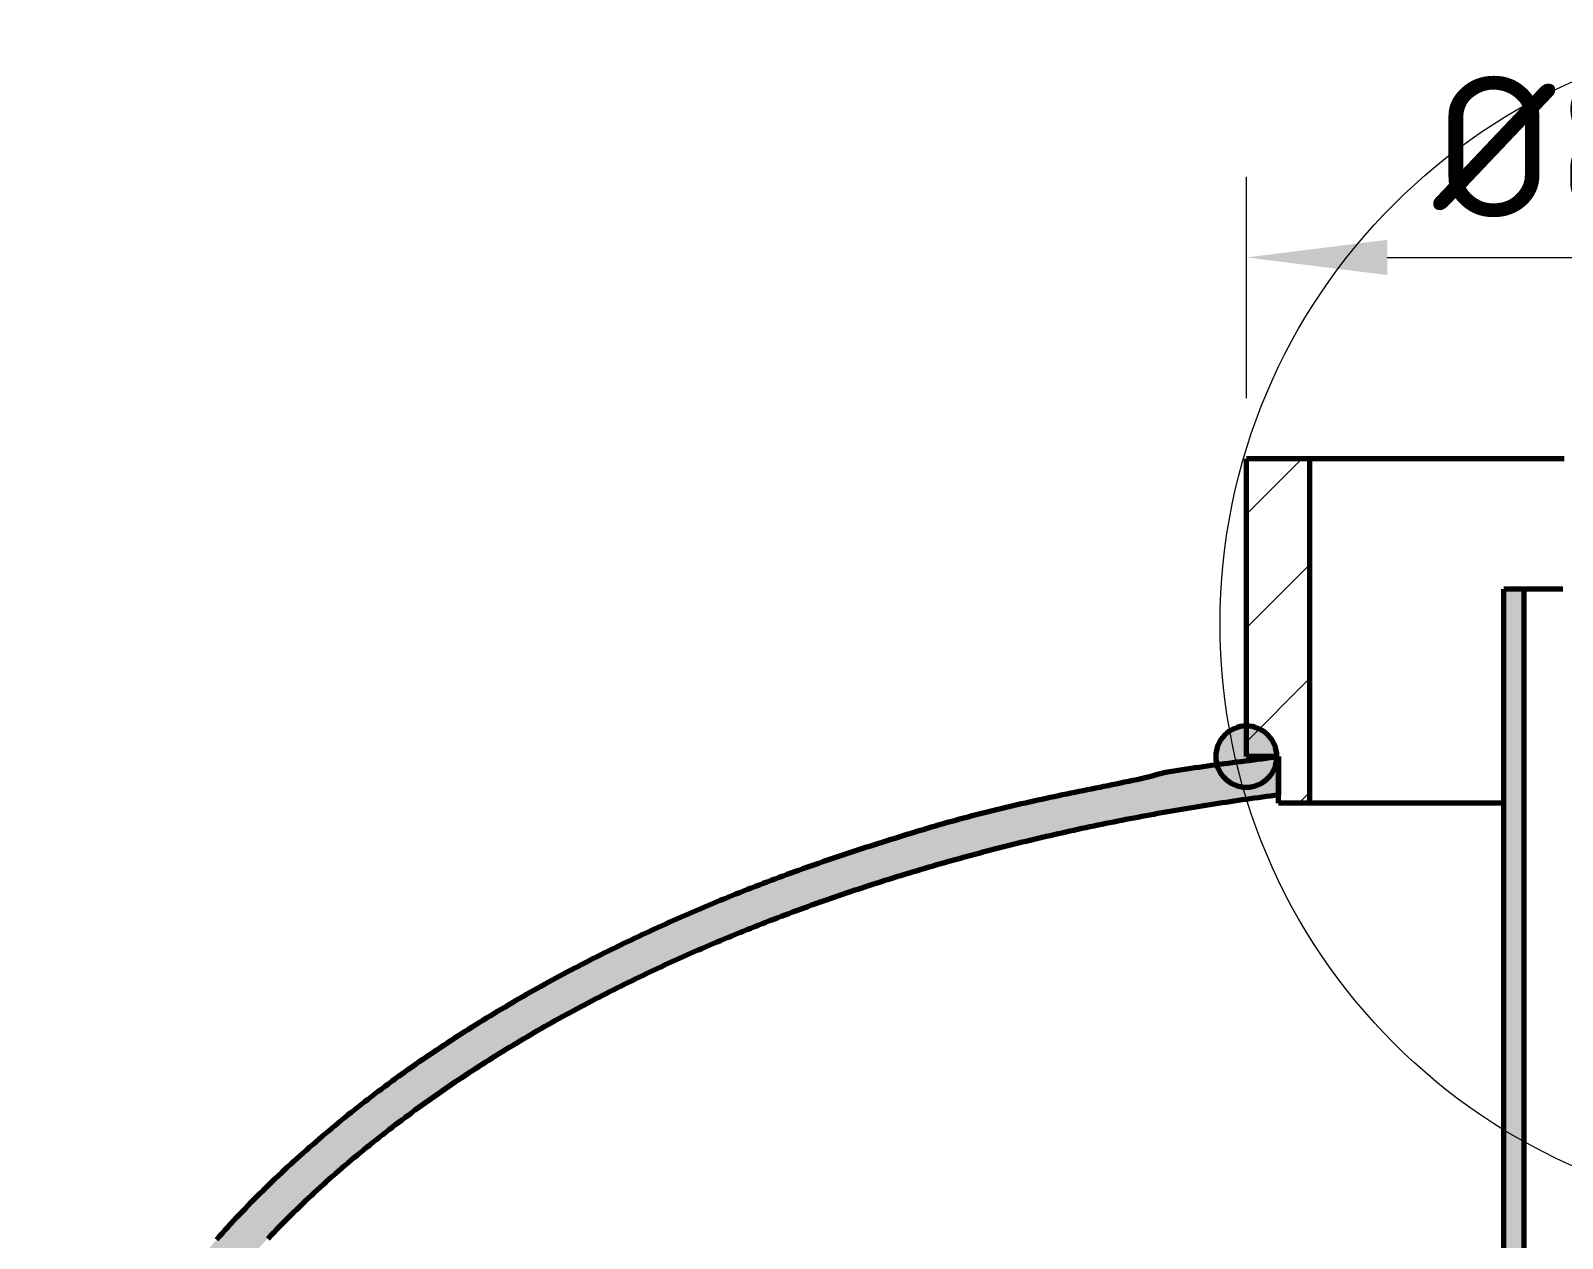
# Model space of a CAD drawing. Header units: millimetres. Extents: x 0 to 2382, y 0 to 420.
# Drawn here: x 725 to 763.05, y 284.66 to 314.66 of the extents above; entities that cross this region are included whole.
import ezdxf

# ---------------------------------------------------------------- set-up
doc = ezdxf.new("R2010")
doc.units = ezdxf.units.MM
for name, color, linetype, lineweight in [('01-VISIBLE', 7, 'CONTINUOUS', 70), ('04-COTA', 3, 'CONTINUOUS', 18), ('05-RAYADO', 8, 'CONTINUOUS', 18), ('08-FINA', 5, 'CONTINUOUS', 18)]:
    doc.layers.add(name, color=color, linetype=linetype, lineweight=lineweight)
doc.styles.add('ISO3098', font='isocpeur.ttf')
doc.dimstyles.new('FLAMA-IRAM', dxfattribs={"dimtxt": 3.5, "dimasz": 3.5, "dimexe": 2, "dimexo": 1.5, "dimgap": 1, "dimtad": 1, "dimdec": 1, "dimtxsty": 'ISO3098', "dimblk": 'IRAM_FLECHA', "dimblk1": 'IRAM_FLECHA', "dimblk2": 'IRAM_FLECHA', "dimcen": 2.5, "dimclrd": 256, "dimclre": 256, "dimclrt": 256, "dimazin": 3, "dimtfac": 1, "dimtmove": 0, "dimatfit": 3, "dimlwd": 18, "dimlwe": 18})

# ---------------------------------------------------------------- blocks, each defined once
blk = doc.blocks.new('IRAM_FLECHA')
blk.add_solid([(0, 0), (-1, 0.125), (-1, -0.125)])

msp = doc.modelspace()

# ---------------------------------------------------------------- hatches: boundary and pattern name
at = {"layer": '05-RAYADO'}
h = msp.add_hatch(dxfattribs=at)
h.set_pattern_fill('ANSI31', scale=0.62992)
h.paths.add_polyline_path([(756.78, 295.474), (755.998, 295.474), (755.998, 296.628), (755.2, 296.628), (755.2, 304.028), (756.78, 304.028)])
h = msp.add_hatch(color=7, dxfattribs=at)
h.dxf.hatch_style = 1
h.paths.add_polyline_path([(762.1, 115.922), (761.6, 115.922), (761.6, 300.788), (762.1, 300.788)])
h = msp.add_hatch(color=7, dxfattribs=at)
h.dxf.hatch_style = 1
h.paths.add_polyline_path([(754.44, 296.628), (754.441, 296.668), (754.444, 296.708), (754.45, 296.748), (754.457, 296.788), (754.466, 296.827), (754.478, 296.865), (754.491, 296.903), (754.507, 296.94), (754.524, 296.976), (754.543, 297.011), (754.565, 297.045), (754.588, 297.078), (754.612, 297.11), (754.638, 297.14), (754.666, 297.169), (754.695, 297.197), (754.726, 297.222), (754.758, 297.247), (754.791, 297.269), (754.826, 297.29), (754.861, 297.309), (754.898, 297.325), (754.935, 297.34), (754.973, 297.353), (755.011, 297.364), (755.051, 297.373), (755.09, 297.38), (755.13, 297.385), (755.17, 297.388), (755.21, 297.388), (755.25, 297.387), (755.29, 297.383), (755.33, 297.377), (755.369, 297.369), (755.408, 297.359), (755.446, 297.347), (755.484, 297.333), (755.521, 297.317), (755.557, 297.299), (755.592, 297.28), (755.625, 297.258), (755.658, 297.235), (755.689, 297.21), (755.719, 297.183), (755.748, 297.155), (755.775, 297.125), (755.8, 297.094), (755.824, 297.062), (755.846, 297.028), (755.866, 296.994), (755.885, 296.958), (755.901, 296.921), (755.916, 296.884), (755.928, 296.846), (755.939, 296.807), (755.947, 296.768), (755.953, 296.728), (755.958, 296.688), (755.96, 296.648), (755.96, 296.608), (755.958, 296.568), (755.953, 296.528), (755.947, 296.489), (755.939, 296.449), (755.928, 296.411), (755.916, 296.372), (755.901, 296.335), (755.885, 296.298), (755.866, 296.263), (755.846, 296.228), (755.824, 296.195), (755.8, 296.162), (755.775, 296.131), (755.748, 296.102), (755.719, 296.073), (755.689, 296.047), (755.658, 296.022), (755.625, 295.998), (755.592, 295.977), (755.557, 295.957), (755.521, 295.939), (755.484, 295.923), (755.446, 295.909), (755.408, 295.897), (755.369, 295.887), (755.33, 295.879), (755.29, 295.874), (755.25, 295.87), (755.21, 295.868), (755.17, 295.869), (755.13, 295.871), (755.09, 295.876), (755.051, 295.883), (755.011, 295.892), (754.973, 295.903), (754.935, 295.916), (754.898, 295.931), (754.861, 295.948), (754.826, 295.967), (754.791, 295.987), (754.758, 296.01), (754.726, 296.034), (754.695, 296.06), (754.666, 296.087), (754.638, 296.116), (754.612, 296.147), (754.588, 296.178), (754.565, 296.211), (754.543, 296.245), (754.524, 296.281), (754.507, 296.317), (754.491, 296.354), (754.478, 296.391), (754.466, 296.43), (754.457, 296.469), (754.45, 296.508), (754.444, 296.548), (754.441, 296.588)])
h = msp.add_hatch(color=7, dxfattribs=at)
h.dxf.hatch_style = 1
h.paths.add_polyline_path([(726.9, 269.177), (725.95, 269.177), (725.95, 271.552), (725, 273.452), (725, 273.557), (725.002, 273.662), (725.003, 273.766), (725.006, 273.871), (725.009, 273.976), (725.014, 274.081), (725.019, 274.186), (725.024, 274.29), (725.031, 274.395), (725.038, 274.5), (725.046, 274.604), (725.055, 274.709), (725.064, 274.813), (725.075, 274.917), (725.086, 275.022), (725.097, 275.126), (725.11, 275.23), (725.123, 275.334), (725.137, 275.438), (725.152, 275.542), (725.168, 275.646), (725.184, 275.749), (725.201, 275.853), (725.219, 275.956), (725.237, 276.059), (725.257, 276.162), (725.276, 276.265), (725.297, 276.368), (725.318, 276.471), (725.341, 276.573), (725.363, 276.676), (725.387, 276.778), (725.411, 276.88), (725.436, 276.982), (725.461, 277.083), (725.488, 277.185), (725.515, 277.286), (725.542, 277.387), (725.571, 277.488), (725.6, 277.589), (725.63, 277.69), (725.66, 277.79), (725.691, 277.89), (725.723, 277.99), (725.755, 278.09), (725.788, 278.189), (725.822, 278.289), (725.857, 278.388), (725.892, 278.487), (725.927, 278.585), (725.964, 278.684), (726.001, 278.782), (726.038, 278.88), (726.077, 278.977), (726.115, 279.075), (726.155, 279.172), (726.195, 279.269), (726.236, 279.365), (726.277, 279.462), (726.319, 279.558), (726.361, 279.654), (726.405, 279.749), (726.448, 279.845), (726.492, 279.94), (726.537, 280.035), (726.583, 280.129), (726.629, 280.223), (726.675, 280.317), (726.722, 280.411), (726.77, 280.505), (726.818, 280.598), (726.867, 280.691), (726.916, 280.783), (726.966, 280.875), (727.016, 280.967), (727.067, 281.059), (727.119, 281.15), (727.171, 281.242), (727.223, 281.332), (727.276, 281.423), (727.329, 281.513), (727.383, 281.603), (727.438, 281.693), (727.493, 281.782), (727.548, 281.871), (727.604, 281.96), (727.661, 282.048), (727.717, 282.136), (727.775, 282.224), (727.833, 282.312), (727.891, 282.399), (727.95, 282.486), (728.009, 282.572), (728.068, 282.659), (728.128, 282.745), (728.189, 282.83), (728.25, 282.915), (728.311, 283.001), (728.373, 283.085), (728.435, 283.17), (728.498, 283.254), (728.561, 283.338), (728.625, 283.421), (728.688, 283.504), (728.753, 283.587), (728.817, 283.67), (728.883, 283.752), (728.948, 283.834), (729.014, 283.915), (729.08, 283.997), (729.147, 284.078), (729.214, 284.158), (729.281, 284.239), (729.349, 284.319), (729.417, 284.398), (729.486, 284.478), (729.555, 284.557), (729.624, 284.636), (729.693, 284.714), (729.763, 284.792), (729.833, 284.87), (729.904, 284.948), (729.975, 285.025), (730.046, 285.102), (730.118, 285.178), (730.19, 285.255), (730.262, 285.331), (730.335, 285.406), (730.408, 285.482), (730.481, 285.557), (730.554, 285.632), (730.628, 285.706), (730.702, 285.78), (730.777, 285.854), (730.852, 285.928), (730.927, 286.001), (731.002, 286.074), (731.078, 286.146), (731.154, 286.219), (731.23, 286.291), (731.306, 286.362), (731.383, 286.434), (731.46, 286.505), (731.538, 286.576), (731.615, 286.646), (731.693, 286.717), (731.771, 286.786), (731.85, 286.856), (731.928, 286.925), (732.007, 286.994), (732.087, 287.063), (732.166, 287.132), (732.246, 287.2), (732.326, 287.268), (732.406, 287.335), (732.486, 287.402), (732.567, 287.469), (732.648, 287.536), (732.729, 287.602), (732.811, 287.668), (732.892, 287.734), (732.974, 287.8), (733.056, 287.865), (733.139, 287.93), (733.221, 287.995), (733.304, 288.059), (733.387, 288.123), (733.47, 288.187), (733.554, 288.25), (733.637, 288.314), (733.721, 288.377), (733.805, 288.439), (733.89, 288.502), (733.974, 288.564), (734.059, 288.626), (734.144, 288.687), (734.229, 288.748), (734.314, 288.809), (734.4, 288.87), (734.485, 288.931), (734.571, 288.991), (734.657, 289.051), (734.744, 289.11), (734.83, 289.17), (734.917, 289.229), (735.004, 289.288), (735.091, 289.346), (735.178, 289.404), (735.265, 289.462), (735.353, 289.52), (735.44, 289.578), (735.528, 289.635), (735.616, 289.692), (735.705, 289.748), (735.793, 289.805), (735.882, 289.861), (735.97, 289.917), (736.059, 289.972), (736.148, 290.028), (736.238, 290.083), (736.327, 290.138), (736.417, 290.192), (736.506, 290.247), (736.596, 290.301), (736.686, 290.355), (736.776, 290.408), (736.867, 290.461), (736.957, 290.514), (737.048, 290.567), (737.138, 290.62), (737.229, 290.672), (737.32, 290.724), (737.412, 290.776), (737.503, 290.827), (737.594, 290.879), (737.686, 290.93), (737.778, 290.98), (737.87, 291.031), (737.962, 291.081), (738.054, 291.131), (738.146, 291.181), (738.239, 291.23), (738.331, 291.28), (738.424, 291.329), (738.517, 291.378), (738.61, 291.426), (738.703, 291.474), (738.796, 291.522), (738.889, 291.57), (738.983, 291.618), (739.077, 291.665), (739.17, 291.712), (739.264, 291.759), (739.358, 291.806), (739.452, 291.852), (739.546, 291.898), (739.641, 291.944), (739.735, 291.99), (739.829, 292.035), (739.924, 292.08), (740.019, 292.125), (740.114, 292.17), (740.209, 292.215), (740.304, 292.259), (740.399, 292.303), (740.494, 292.347), (740.589, 292.391), (740.685, 292.434), (740.78, 292.477), (740.876, 292.52), (740.972, 292.563), (741.068, 292.606), (741.164, 292.648), (741.26, 292.69), (741.356, 292.732), (741.452, 292.774), (741.548, 292.815), (741.645, 292.856), (741.741, 292.897), (741.838, 292.938), (741.935, 292.978), (742.032, 293.019), (742.128, 293.059), (742.225, 293.099), (742.323, 293.138), (742.42, 293.178), (742.517, 293.217), (742.614, 293.256), (742.712, 293.294), (742.81, 293.333), (742.907, 293.371), (743.005, 293.409), (743.103, 293.447), (743.201, 293.484), (743.299, 293.521), (743.397, 293.558), (743.495, 293.595), (743.593, 293.632), (743.692, 293.668), (743.79, 293.704), (743.889, 293.74), (743.987, 293.776), (744.086, 293.811), (744.185, 293.846), (744.284, 293.881), (744.383, 293.916), (744.482, 293.95), (744.581, 293.985), (744.68, 294.019), (744.779, 294.053), (744.878, 294.087), (744.978, 294.12), (745.077, 294.154), (745.177, 294.187), (745.276, 294.22), (745.376, 294.253), (745.475, 294.286), (745.575, 294.319), (745.675, 294.351), (745.775, 294.383), (745.874, 294.415), (745.974, 294.447), (746.074, 294.479), (746.174, 294.511), (746.274, 294.543), (746.374, 294.574), (746.474, 294.605), (746.574, 294.636), (746.675, 294.667), (746.775, 294.698), (746.875, 294.729), (746.975, 294.76), (747.076, 294.79), (747.176, 294.82), (747.277, 294.85), (747.377, 294.88), (747.478, 294.909), (747.579, 294.938), (747.679, 294.967), (747.78, 294.996), (747.881, 295.025), (747.982, 295.053), (748.083, 295.08), (748.185, 295.108), (748.286, 295.135), (748.387, 295.162), (748.489, 295.189), (748.59, 295.215), (748.692, 295.241), (748.794, 295.267), (748.895, 295.292), (748.997, 295.317), (749.099, 295.342), (749.201, 295.366), (749.303, 295.39), (749.405, 295.414), (749.507, 295.438), (749.61, 295.461), (749.712, 295.484), (749.814, 295.507), (749.917, 295.53), (750.019, 295.552), (750.122, 295.574), (750.224, 295.596), (750.327, 295.618), (750.429, 295.64), (750.532, 295.661), (750.635, 295.683), (750.737, 295.704), (750.84, 295.725), (750.943, 295.746), (751.046, 295.767), (751.148, 295.788), (751.251, 295.809), (751.354, 295.83), (751.457, 295.851), (751.559, 295.872), (751.662, 295.893), (751.765, 295.914), (751.868, 295.935), (751.97, 295.956), (752.073, 295.977), (752.176, 295.998), (752.279, 296.019), (752.381, 296.041), (752.484, 296.063), (752.586, 296.085), (752.688, 296.109), (752.79, 296.133), (752.891, 296.161), (752.992, 296.192), (753.093, 296.22), (753.195, 296.242), (753.298, 296.261), (753.402, 296.279), (753.505, 296.295), (753.609, 296.311), (753.713, 296.326), (753.817, 296.341), (753.92, 296.356), (754.024, 296.37), (754.128, 296.384), (754.232, 296.398), (754.336, 296.412), (754.44, 296.426), (754.544, 296.44), (754.648, 296.454), (754.752, 296.467), (754.856, 296.481), (754.96, 296.495), (755.064, 296.508), (755.168, 296.522), (755.272, 296.535), (755.376, 296.548), (755.48, 296.562), (755.584, 296.575), (755.688, 296.588), (755.792, 296.602), (755.896, 296.615), (756, 296.628), (756, 295.674), (755.9, 295.661), (755.799, 295.648), (755.699, 295.634), (755.599, 295.621), (755.498, 295.607), (755.398, 295.593), (755.298, 295.579), (755.198, 295.565), (755.098, 295.551), (754.997, 295.536), (754.897, 295.522), (754.797, 295.507), (754.697, 295.492), (754.597, 295.477), (754.497, 295.461), (754.397, 295.446), (754.297, 295.43), (754.197, 295.414), (754.097, 295.398), (753.997, 295.382), (753.897, 295.366), (753.798, 295.349), (753.698, 295.333), (753.598, 295.316), (753.498, 295.299), (753.399, 295.282), (753.299, 295.264), (753.199, 295.247), (753.1, 295.229), (753, 295.211), (752.9, 295.193), (752.801, 295.175), (752.701, 295.157), (752.602, 295.138), (752.502, 295.119), (752.403, 295.1), (752.304, 295.081), (752.204, 295.062), (752.105, 295.043), (752.006, 295.023), (751.906, 295.003), (751.807, 294.983), (751.708, 294.963), (751.609, 294.943), (751.51, 294.922), (751.411, 294.902), (751.312, 294.881), (751.213, 294.86), (751.114, 294.839), (751.015, 294.817), (750.916, 294.796), (750.817, 294.774), (750.718, 294.752), (750.62, 294.73), (750.521, 294.708), (750.422, 294.685), (750.324, 294.663), (750.225, 294.64), (750.126, 294.617), (750.028, 294.594), (749.929, 294.571), (749.831, 294.547), (749.733, 294.523), (749.634, 294.5), (749.536, 294.476), (749.438, 294.451), (749.34, 294.427), (749.241, 294.402), (749.143, 294.378), (749.045, 294.353), (748.947, 294.327), (748.849, 294.302), (748.751, 294.277), (748.653, 294.251), (748.556, 294.225), (748.458, 294.199), (748.36, 294.173), (748.262, 294.146), (748.165, 294.12), (748.067, 294.093), (747.97, 294.066), (747.872, 294.039), (747.775, 294.012), (747.677, 293.984), (747.58, 293.956), (747.483, 293.929), (747.386, 293.9), (747.288, 293.872), (747.191, 293.844), (747.094, 293.815), (746.997, 293.786), (746.9, 293.757), (746.803, 293.728), (746.707, 293.699), (746.61, 293.669), (746.513, 293.639), (746.416, 293.609), (746.32, 293.579), (746.223, 293.549), (746.127, 293.518), (746.03, 293.487), (745.934, 293.456), (745.838, 293.425), (745.742, 293.394), (745.645, 293.362), (745.549, 293.331), (745.453, 293.299), (745.357, 293.267), (745.261, 293.234), (745.166, 293.202), (745.07, 293.169), (744.974, 293.136), (744.879, 293.103), (744.783, 293.07), (744.687, 293.036), (744.592, 293.003), (744.497, 292.969), (744.401, 292.935), (744.306, 292.9), (744.211, 292.866), (744.116, 292.831), (744.021, 292.796), (743.926, 292.761), (743.831, 292.726), (743.737, 292.69), (743.642, 292.655), (743.547, 292.619), (743.453, 292.583), (743.358, 292.546), (743.264, 292.51), (743.17, 292.473), (743.075, 292.436), (742.981, 292.399), (742.887, 292.362), (742.793, 292.324), (742.699, 292.286), (742.606, 292.248), (742.512, 292.21), (742.418, 292.172), (742.325, 292.133), (742.231, 292.094), (742.138, 292.055), (742.045, 292.016), (741.951, 291.977), (741.858, 291.937), (741.765, 291.897), (741.672, 291.857), (741.58, 291.817), (741.487, 291.776), (741.394, 291.735), (741.302, 291.695), (741.209, 291.653), (741.117, 291.612), (741.025, 291.57), (740.932, 291.529), (740.84, 291.486), (740.749, 291.444), (740.657, 291.402), (740.565, 291.359), (740.473, 291.316), (740.382, 291.273), (740.29, 291.23), (740.199, 291.186), (740.108, 291.142), (740.017, 291.098), (739.926, 291.054), (739.835, 291.009), (739.744, 290.965), (739.653, 290.92), (739.563, 290.874), (739.472, 290.829), (739.382, 290.783), (739.292, 290.738), (739.202, 290.691), (739.112, 290.645), (739.022, 290.599), (738.932, 290.552), (738.843, 290.505), (738.753, 290.457), (738.664, 290.41), (738.575, 290.362), (738.485, 290.314), (738.396, 290.266), (738.308, 290.218), (738.219, 290.169), (738.13, 290.12), (738.042, 290.071), (737.954, 290.022), (737.865, 289.972), (737.777, 289.922), (737.689, 289.872), (737.602, 289.822), (737.514, 289.771), (737.426, 289.72), (737.339, 289.669), (737.252, 289.618), (737.165, 289.566), (737.078, 289.514), (736.991, 289.462), (736.905, 289.41), (736.818, 289.357), (736.732, 289.305), (736.646, 289.252), (736.56, 289.198), (736.474, 289.145), (736.388, 289.091), (736.303, 289.037), (736.217, 288.982), (736.132, 288.928), (736.047, 288.873), (735.962, 288.818), (735.877, 288.763), (735.793, 288.707), (735.708, 288.651), (735.624, 288.595), (735.54, 288.539), (735.456, 288.482), (735.373, 288.425), (735.289, 288.368), (735.206, 288.311), (735.123, 288.253), (735.04, 288.195), (734.957, 288.137), (734.874, 288.078), (734.792, 288.019), (734.71, 287.96), (734.628, 287.901), (734.546, 287.842), (734.464, 287.782), (734.383, 287.722), (734.302, 287.661), (734.221, 287.601), (734.14, 287.54), (734.059, 287.479), (733.979, 287.417), (733.899, 287.355), (733.819, 287.293), (733.739, 287.231), (733.659, 287.169), (733.58, 287.106), (733.501, 287.043), (733.422, 286.979), (733.343, 286.916), (733.265, 286.852), (733.187, 286.787), (733.109, 286.723), (733.031, 286.658), (732.954, 286.593), (732.876, 286.528), (732.799, 286.462), (732.723, 286.396), (732.646, 286.33), (732.57, 286.263), (732.494, 286.196), (732.418, 286.129), (732.343, 286.062), (732.267, 285.994), (732.192, 285.926), (732.118, 285.858), (732.043, 285.79), (731.969, 285.721), (731.895, 285.652), (731.821, 285.582), (731.748, 285.513), (731.675, 285.443), (731.602, 285.372), (731.53, 285.302), (731.458, 285.231), (731.386, 285.16), (731.314, 285.088), (731.243, 285.016), (731.172, 284.944), (731.101, 284.872), (731.031, 284.799), (730.96, 284.726), (730.891, 284.653), (730.821, 284.579), (730.752, 284.505), (730.683, 284.431), (730.615, 284.357), (730.547, 284.282), (730.479, 284.207), (730.411, 284.131), (730.344, 284.055), (730.278, 283.979), (730.211, 283.903), (730.145, 283.827), (730.079, 283.75), (730.014, 283.672), (729.949, 283.595), (729.884, 283.517), (729.82, 283.439), (729.756, 283.36), (729.692, 283.282), (729.629, 283.203), (729.566, 283.123), (729.504, 283.044), (729.442, 282.964), (729.38, 282.883), (729.319, 282.803), (729.258, 282.722), (729.198, 282.641), (729.138, 282.559), (729.078, 282.478), (729.019, 282.396), (728.96, 282.313), (728.902, 282.231), (728.844, 282.148), (728.786, 282.064), (728.729, 281.981), (728.673, 281.897), (728.617, 281.813), (728.561, 281.728), (728.506, 281.643), (728.451, 281.558), (728.397, 281.473), (728.343, 281.387), (728.29, 281.301), (728.237, 281.214), (728.185, 281.128), (728.133, 281.041), (728.082, 280.953), (728.031, 280.866), (727.981, 280.778), (727.932, 280.69), (727.883, 280.601), (727.834, 280.513), (727.786, 280.424), (727.738, 280.334), (727.691, 280.245), (727.644, 280.155), (727.598, 280.065), (727.553, 279.974), (727.508, 279.884), (727.463, 279.793), (727.419, 279.702), (727.375, 279.611), (727.332, 279.519), (727.29, 279.427), (727.248, 279.335), (727.206, 279.243), (727.165, 279.15), (727.125, 279.058), (727.085, 278.965), (727.045, 278.872), (727.006, 278.778), (726.968, 278.684), (726.931, 278.59), (726.894, 278.496), (726.858, 278.402), (726.823, 278.307), (726.788, 278.212), (726.754, 278.116), (726.721, 278.021), (726.689, 277.925), (726.657, 277.829), (726.626, 277.732), (726.596, 277.636), (726.567, 277.539), (726.539, 277.442), (726.511, 277.344), (726.485, 277.247), (726.459, 277.149), (726.434, 277.051), (726.409, 276.953), (726.385, 276.854), (726.362, 276.756), (726.34, 276.657), (726.317, 276.558), (726.296, 276.459), (726.275, 276.36), (726.254, 276.261), (726.234, 276.162), (726.214, 276.063), (726.194, 275.964), (726.175, 275.864), (726.157, 275.765), (726.138, 275.665), (726.12, 275.566), (726.102, 275.466), (726.085, 275.367), (726.068, 275.267), (726.051, 275.167), (726.036, 275.067), (726.021, 274.967), (726.008, 274.866), (725.997, 274.766), (725.988, 274.665), (725.98, 274.564), (725.973, 274.463), (725.968, 274.362), (725.963, 274.261), (725.959, 274.16), (725.957, 274.059), (725.954, 273.958), (725.953, 273.857), (725.951, 273.755), (725.951, 273.654), (725.95, 273.553), (725.95, 273.452), (726.9, 271.552)])

# ---------------------------------------------------------------- linework, layer by layer
at = {"layer": '01-VISIBLE'}
for p, q in [((756.78, 304.028), (755.2, 304.028)), ((755.2, 296.628), (755.2, 304.028)), ((756.78, 295.474), (756.78, 304.028)), ((761.6, 115.922), (761.6, 300.788)), ((762.1, 300.788), (761.6, 300.788)), ((762.1, 115.922), (762.1, 300.788)), ((755.998, 296.628), (755.2, 296.628)), ((755.998, 295.474), (755.998, 296.628)), ((756, 296.628), (756, 295.674)), ((756.78, 295.474), (755.998, 295.474))]:
    msp.add_line(p, q, dxfattribs=at)
for points in [[(763.097, 304.028), (763.037, 304.028), (762.977, 304.028), (762.917, 304.028), (762.857, 304.028), (762.797, 304.028), (762.736, 304.028), (762.676, 304.028), (762.616, 304.028), (762.556, 304.028), (762.496, 304.028), (762.436, 304.028), (762.375, 304.028), (762.315, 304.028), (762.255, 304.028), (762.195, 304.028), (762.135, 304.028), (762.075, 304.028), (762.014, 304.028), (761.954, 304.028), (761.894, 304.028), (761.834, 304.028), (761.774, 304.028), (761.714, 304.028), (761.654, 304.028), (761.593, 304.028), (761.533, 304.028), (761.473, 304.028), (761.413, 304.028), (761.353, 304.028), (761.293, 304.028), (761.232, 304.028), (761.172, 304.028), (761.112, 304.028), (761.052, 304.028), (760.992, 304.028), (760.932, 304.028), (760.871, 304.028), (760.811, 304.028), (760.751, 304.028), (760.691, 304.028), (760.631, 304.028), (760.571, 304.028), (760.51, 304.028), (760.45, 304.028), (760.39, 304.028), (760.33, 304.028), (760.27, 304.028), (760.21, 304.028), (760.149, 304.028), (760.089, 304.028), (760.029, 304.028), (759.969, 304.028), (759.909, 304.028), (759.848, 304.028), (759.788, 304.028), (759.728, 304.028), (759.668, 304.028), (759.608, 304.028), (759.548, 304.028), (759.487, 304.028), (759.427, 304.028), (759.367, 304.028), (759.307, 304.028), (759.247, 304.028), (759.187, 304.028), (759.126, 304.028), (759.066, 304.028), (759.006, 304.028), (758.946, 304.028), (758.886, 304.028), (758.826, 304.028), (758.765, 304.028), (758.705, 304.028), (758.645, 304.028), (758.585, 304.028), (758.525, 304.028), (758.465, 304.028), (758.404, 304.028), (758.344, 304.028), (758.284, 304.028), (758.224, 304.028), (758.164, 304.028), (758.104, 304.028), (758.043, 304.028), (757.983, 304.028), (757.923, 304.028), (757.863, 304.028), (757.803, 304.028), (757.743, 304.028), (757.683, 304.028), (757.622, 304.028), (757.562, 304.028), (757.502, 304.028), (757.442, 304.028), (757.382, 304.028), (757.322, 304.028), (757.261, 304.028), (757.201, 304.028), (757.141, 304.028), (757.081, 304.028), (757.021, 304.028), (756.961, 304.028), (756.9, 304.028), (756.84, 304.028), (756.78, 304.028)], [(763.065, 300.788), (763.005, 300.788), (762.944, 300.788), (762.884, 300.788), (762.824, 300.788), (762.763, 300.788), (762.703, 300.788), (762.643, 300.788), (762.583, 300.788), (762.522, 300.788), (762.462, 300.788), (762.402, 300.788), (762.341, 300.788), (762.281, 300.788), (762.221, 300.788), (762.16, 300.788), (762.1, 300.788)], [(729.624, 284.636), (729.693, 284.714), (729.763, 284.792), (729.833, 284.87), (729.904, 284.948), (729.975, 285.025), (730.046, 285.102), (730.118, 285.178), (730.19, 285.255), (730.262, 285.331), (730.335, 285.406), (730.408, 285.482), (730.481, 285.557), (730.554, 285.632), (730.628, 285.706), (730.702, 285.78), (730.777, 285.854), (730.852, 285.928), (730.927, 286.001), (731.002, 286.074), (731.078, 286.146), (731.154, 286.219), (731.23, 286.291), (731.306, 286.362), (731.383, 286.434), (731.46, 286.505), (731.538, 286.576), (731.615, 286.646), (731.693, 286.717), (731.771, 286.786), (731.85, 286.856), (731.928, 286.925), (732.007, 286.994), (732.087, 287.063), (732.166, 287.132), (732.246, 287.2), (732.326, 287.268), (732.406, 287.335), (732.486, 287.402), (732.567, 287.469), (732.648, 287.536), (732.729, 287.602), (732.811, 287.668), (732.892, 287.734), (732.974, 287.8), (733.056, 287.865), (733.139, 287.93), (733.221, 287.995), (733.304, 288.059), (733.387, 288.123), (733.47, 288.187), (733.554, 288.25), (733.637, 288.314), (733.721, 288.377), (733.805, 288.439), (733.89, 288.502), (733.974, 288.564), (734.059, 288.626), (734.144, 288.687), (734.229, 288.748), (734.314, 288.809), (734.4, 288.87), (734.485, 288.931), (734.571, 288.991), (734.657, 289.051), (734.744, 289.11), (734.83, 289.17), (734.917, 289.229), (735.004, 289.288), (735.091, 289.346), (735.178, 289.404), (735.265, 289.462), (735.353, 289.52), (735.44, 289.578), (735.528, 289.635), (735.616, 289.692), (735.705, 289.748), (735.793, 289.805), (735.882, 289.861), (735.97, 289.917), (736.059, 289.972), (736.148, 290.028), (736.238, 290.083), (736.327, 290.138), (736.417, 290.192), (736.506, 290.247), (736.596, 290.301), (736.686, 290.355), (736.776, 290.408), (736.867, 290.461), (736.957, 290.514), (737.048, 290.567), (737.138, 290.62), (737.229, 290.672), (737.32, 290.724), (737.412, 290.776), (737.503, 290.827), (737.594, 290.879), (737.686, 290.93), (737.778, 290.98), (737.87, 291.031), (737.962, 291.081), (738.054, 291.131), (738.146, 291.181), (738.239, 291.23), (738.331, 291.28), (738.424, 291.329), (738.517, 291.378), (738.61, 291.426), (738.703, 291.474), (738.796, 291.522), (738.889, 291.57), (738.983, 291.618), (739.077, 291.665), (739.17, 291.712), (739.264, 291.759), (739.358, 291.806), (739.452, 291.852), (739.546, 291.898), (739.641, 291.944), (739.735, 291.99), (739.829, 292.035), (739.924, 292.08), (740.019, 292.125), (740.114, 292.17), (740.209, 292.215), (740.304, 292.259), (740.399, 292.303), (740.494, 292.347), (740.589, 292.391), (740.685, 292.434), (740.78, 292.477), (740.876, 292.52), (740.972, 292.563), (741.068, 292.606), (741.164, 292.648), (741.26, 292.69), (741.356, 292.732), (741.452, 292.774), (741.548, 292.815), (741.645, 292.856), (741.741, 292.897), (741.838, 292.938), (741.935, 292.978), (742.032, 293.019), (742.128, 293.059), (742.225, 293.099), (742.323, 293.138), (742.42, 293.178), (742.517, 293.217), (742.614, 293.256), (742.712, 293.294), (742.81, 293.333), (742.907, 293.371), (743.005, 293.409), (743.103, 293.447), (743.201, 293.484), (743.299, 293.521), (743.397, 293.558), (743.495, 293.595), (743.593, 293.632), (743.692, 293.668), (743.79, 293.704), (743.889, 293.74), (743.987, 293.776), (744.086, 293.811), (744.185, 293.846), (744.284, 293.881), (744.383, 293.916), (744.482, 293.95), (744.581, 293.985), (744.68, 294.019), (744.779, 294.053), (744.878, 294.087), (744.978, 294.12), (745.077, 294.154), (745.177, 294.187), (745.276, 294.22), (745.376, 294.253), (745.475, 294.286), (745.575, 294.319), (745.675, 294.351), (745.775, 294.383), (745.874, 294.415), (745.974, 294.447), (746.074, 294.479), (746.174, 294.511), (746.274, 294.543), (746.374, 294.574), (746.474, 294.605), (746.574, 294.636), (746.675, 294.667), (746.775, 294.698), (746.875, 294.729), (746.975, 294.76), (747.076, 294.79), (747.176, 294.82), (747.277, 294.85), (747.377, 294.88), (747.478, 294.909), (747.579, 294.938), (747.679, 294.967), (747.78, 294.996), (747.881, 295.025), (747.982, 295.053), (748.083, 295.08), (748.185, 295.108), (748.286, 295.135), (748.387, 295.162), (748.489, 295.189), (748.59, 295.215), (748.692, 295.241), (748.794, 295.267), (748.895, 295.292), (748.997, 295.317), (749.099, 295.342), (749.201, 295.366), (749.303, 295.39), (749.405, 295.414), (749.507, 295.438), (749.61, 295.461), (749.712, 295.484), (749.814, 295.507), (749.917, 295.53), (750.019, 295.552), (750.122, 295.574), (750.224, 295.596), (750.327, 295.618), (750.429, 295.64), (750.532, 295.661), (750.635, 295.683), (750.737, 295.704), (750.84, 295.725), (750.943, 295.746), (751.046, 295.767), (751.148, 295.788), (751.251, 295.809), (751.354, 295.83), (751.457, 295.851), (751.559, 295.872), (751.662, 295.893), (751.765, 295.914), (751.868, 295.935), (751.97, 295.956), (752.073, 295.977), (752.176, 295.998), (752.279, 296.019), (752.381, 296.041), (752.484, 296.063), (752.586, 296.085), (752.688, 296.109), (752.79, 296.133), (752.891, 296.161), (752.992, 296.192), (753.093, 296.22), (753.195, 296.242), (753.298, 296.261), (753.402, 296.279), (753.505, 296.295), (753.609, 296.311), (753.713, 296.326), (753.817, 296.341), (753.92, 296.356), (754.024, 296.37), (754.128, 296.384), (754.232, 296.398), (754.336, 296.412), (754.44, 296.426), (754.544, 296.44), (754.648, 296.454), (754.752, 296.467), (754.856, 296.481), (754.96, 296.495), (755.064, 296.508), (755.168, 296.522), (755.272, 296.535), (755.376, 296.548), (755.48, 296.562), (755.584, 296.575), (755.688, 296.588), (755.792, 296.602), (755.896, 296.615), (756, 296.628)], [(756, 295.674), (755.9, 295.661), (755.799, 295.648), (755.699, 295.634), (755.599, 295.621), (755.498, 295.607), (755.398, 295.593), (755.298, 295.579), (755.198, 295.565), (755.098, 295.551), (754.997, 295.536), (754.897, 295.522), (754.797, 295.507), (754.697, 295.492), (754.597, 295.477), (754.497, 295.461), (754.397, 295.446), (754.297, 295.43), (754.197, 295.414), (754.097, 295.398), (753.997, 295.382), (753.897, 295.366), (753.798, 295.349), (753.698, 295.333), (753.598, 295.316), (753.498, 295.299), (753.399, 295.282), (753.299, 295.264), (753.199, 295.247), (753.1, 295.229), (753, 295.211), (752.9, 295.193), (752.801, 295.175), (752.701, 295.157), (752.602, 295.138), (752.502, 295.119), (752.403, 295.1), (752.304, 295.081), (752.204, 295.062), (752.105, 295.043), (752.006, 295.023), (751.906, 295.003), (751.807, 294.983), (751.708, 294.963), (751.609, 294.943), (751.51, 294.922), (751.411, 294.902), (751.312, 294.881), (751.213, 294.86), (751.114, 294.839), (751.015, 294.817), (750.916, 294.796), (750.817, 294.774), (750.718, 294.752), (750.62, 294.73), (750.521, 294.708), (750.422, 294.685), (750.324, 294.663), (750.225, 294.64), (750.126, 294.617), (750.028, 294.594), (749.929, 294.571), (749.831, 294.547), (749.733, 294.523), (749.634, 294.5), (749.536, 294.476), (749.438, 294.451), (749.34, 294.427), (749.241, 294.402), (749.143, 294.378), (749.045, 294.353), (748.947, 294.327), (748.849, 294.302), (748.751, 294.277), (748.653, 294.251), (748.556, 294.225), (748.458, 294.199), (748.36, 294.173), (748.262, 294.146), (748.165, 294.12), (748.067, 294.093), (747.97, 294.066), (747.872, 294.039), (747.775, 294.012), (747.677, 293.984), (747.58, 293.956), (747.483, 293.929), (747.386, 293.9), (747.288, 293.872), (747.191, 293.844), (747.094, 293.815), (746.997, 293.786), (746.9, 293.757), (746.803, 293.728), (746.707, 293.699), (746.61, 293.669), (746.513, 293.639), (746.416, 293.609), (746.32, 293.579), (746.223, 293.549), (746.127, 293.518), (746.03, 293.487), (745.934, 293.456), (745.838, 293.425), (745.742, 293.394), (745.645, 293.362), (745.549, 293.331), (745.453, 293.299), (745.357, 293.267), (745.261, 293.234), (745.166, 293.202), (745.07, 293.169), (744.974, 293.136), (744.879, 293.103), (744.783, 293.07), (744.687, 293.036), (744.592, 293.003), (744.497, 292.969), (744.401, 292.935), (744.306, 292.9), (744.211, 292.866), (744.116, 292.831), (744.021, 292.796), (743.926, 292.761), (743.831, 292.726), (743.737, 292.69), (743.642, 292.655), (743.547, 292.619), (743.453, 292.583), (743.358, 292.546), (743.264, 292.51), (743.17, 292.473), (743.075, 292.436), (742.981, 292.399), (742.887, 292.362), (742.793, 292.324), (742.699, 292.286), (742.606, 292.248), (742.512, 292.21), (742.418, 292.172), (742.325, 292.133), (742.231, 292.094), (742.138, 292.055), (742.045, 292.016), (741.951, 291.977), (741.858, 291.937), (741.765, 291.897), (741.672, 291.857), (741.58, 291.817), (741.487, 291.776), (741.394, 291.735), (741.302, 291.695), (741.209, 291.653), (741.117, 291.612), (741.025, 291.57), (740.932, 291.529), (740.84, 291.486), (740.749, 291.444), (740.657, 291.402), (740.565, 291.359), (740.473, 291.316), (740.382, 291.273), (740.29, 291.23), (740.199, 291.186), (740.108, 291.142), (740.017, 291.098), (739.926, 291.054), (739.835, 291.009), (739.744, 290.965), (739.653, 290.92), (739.563, 290.874), (739.472, 290.829), (739.382, 290.783), (739.292, 290.738), (739.202, 290.691), (739.112, 290.645), (739.022, 290.599), (738.932, 290.552), (738.843, 290.505), (738.753, 290.457), (738.664, 290.41), (738.575, 290.362), (738.485, 290.314), (738.396, 290.266), (738.308, 290.218), (738.219, 290.169), (738.13, 290.12), (738.042, 290.071), (737.954, 290.022), (737.865, 289.972), (737.777, 289.922), (737.689, 289.872), (737.602, 289.822), (737.514, 289.771), (737.426, 289.72), (737.339, 289.669), (737.252, 289.618), (737.165, 289.566), (737.078, 289.514), (736.991, 289.462), (736.905, 289.41), (736.818, 289.357), (736.732, 289.305), (736.646, 289.252), (736.56, 289.198), (736.474, 289.145), (736.388, 289.091), (736.303, 289.037), (736.217, 288.982), (736.132, 288.928), (736.047, 288.873), (735.962, 288.818), (735.877, 288.763), (735.793, 288.707), (735.708, 288.651), (735.624, 288.595), (735.54, 288.539), (735.456, 288.482), (735.373, 288.425), (735.289, 288.368), (735.206, 288.311), (735.123, 288.253), (735.04, 288.195), (734.957, 288.137), (734.874, 288.078), (734.792, 288.019), (734.71, 287.96), (734.628, 287.901), (734.546, 287.842), (734.464, 287.782), (734.383, 287.722), (734.302, 287.661), (734.221, 287.601), (734.14, 287.54), (734.059, 287.479), (733.979, 287.417), (733.899, 287.355), (733.819, 287.293), (733.739, 287.231), (733.659, 287.169), (733.58, 287.106), (733.501, 287.043), (733.422, 286.979), (733.343, 286.916), (733.265, 286.852), (733.187, 286.787), (733.109, 286.723), (733.031, 286.658), (732.954, 286.593), (732.876, 286.528), (732.799, 286.462), (732.723, 286.396), (732.646, 286.33), (732.57, 286.263), (732.494, 286.196), (732.418, 286.129), (732.343, 286.062), (732.267, 285.994), (732.192, 285.926), (732.118, 285.858), (732.043, 285.79), (731.969, 285.721), (731.895, 285.652), (731.821, 285.582), (731.748, 285.513), (731.675, 285.443), (731.602, 285.372), (731.53, 285.302), (731.458, 285.231), (731.386, 285.16), (731.314, 285.088), (731.243, 285.016), (731.172, 284.944), (731.101, 284.872), (731.031, 284.799), (730.96, 284.726), (730.891, 284.653)], [(761.6, 295.474), (761.54, 295.474), (761.48, 295.474), (761.419, 295.474), (761.359, 295.474), (761.299, 295.474), (761.239, 295.474), (761.178, 295.474), (761.118, 295.474), (761.058, 295.474), (760.997, 295.474), (760.937, 295.474), (760.877, 295.474), (760.817, 295.474), (760.756, 295.474), (760.696, 295.474), (760.636, 295.474), (760.576, 295.474), (760.515, 295.474), (760.455, 295.474), (760.395, 295.474), (760.335, 295.474), (760.274, 295.474), (760.214, 295.474), (760.154, 295.474), (760.094, 295.474), (760.034, 295.474), (759.973, 295.474), (759.913, 295.474), (759.853, 295.474), (759.793, 295.474), (759.732, 295.474), (759.672, 295.474), (759.612, 295.474), (759.552, 295.474), (759.491, 295.474), (759.431, 295.474), (759.371, 295.474), (759.311, 295.474), (759.25, 295.474), (759.19, 295.474), (759.13, 295.474), (759.069, 295.474), (759.009, 295.474), (758.949, 295.474), (758.889, 295.474), (758.828, 295.474), (758.768, 295.474), (758.708, 295.474), (758.648, 295.474), (758.587, 295.474), (758.527, 295.474), (758.467, 295.474), (758.407, 295.474), (758.346, 295.474), (758.286, 295.474), (758.226, 295.474), (758.166, 295.474), (758.106, 295.474), (758.045, 295.474), (757.985, 295.474), (757.925, 295.474), (757.865, 295.474), (757.804, 295.474), (757.744, 295.474), (757.684, 295.474), (757.624, 295.474), (757.563, 295.474), (757.503, 295.474), (757.443, 295.474), (757.383, 295.474), (757.322, 295.474), (757.262, 295.474), (757.202, 295.474), (757.141, 295.474), (757.081, 295.474), (757.021, 295.474), (756.961, 295.474), (756.9, 295.474), (756.84, 295.474), (756.78, 295.474)]]:
    msp.add_lwpolyline(points, dxfattribs=at)
for start, end in [(90, 180), (-90, 90), (180, -90)]:
    msp.add_arc((755.2, 296.628), 0.76, start, end, dxfattribs=at)
at = {"layer": '08-FINA'}
msp.add_circle((769.28, 299.928), 14.733, dxfattribs=at)

# ---------------------------------------------------------------- dimensions: what is measured, and where the dimension line sits
at = {"layer": '04-COTA'}
msp.add_linear_dim(base=(755.2, 309.028), p1=(755.2, 304.028), p2=(772.8, 304.028), dimstyle='FLAMA-IRAM', override={"dimlfac": 5, "dimpost": '%%c<>'}, dxfattribs=at).render()

doc.saveas('drawing.dxf')
